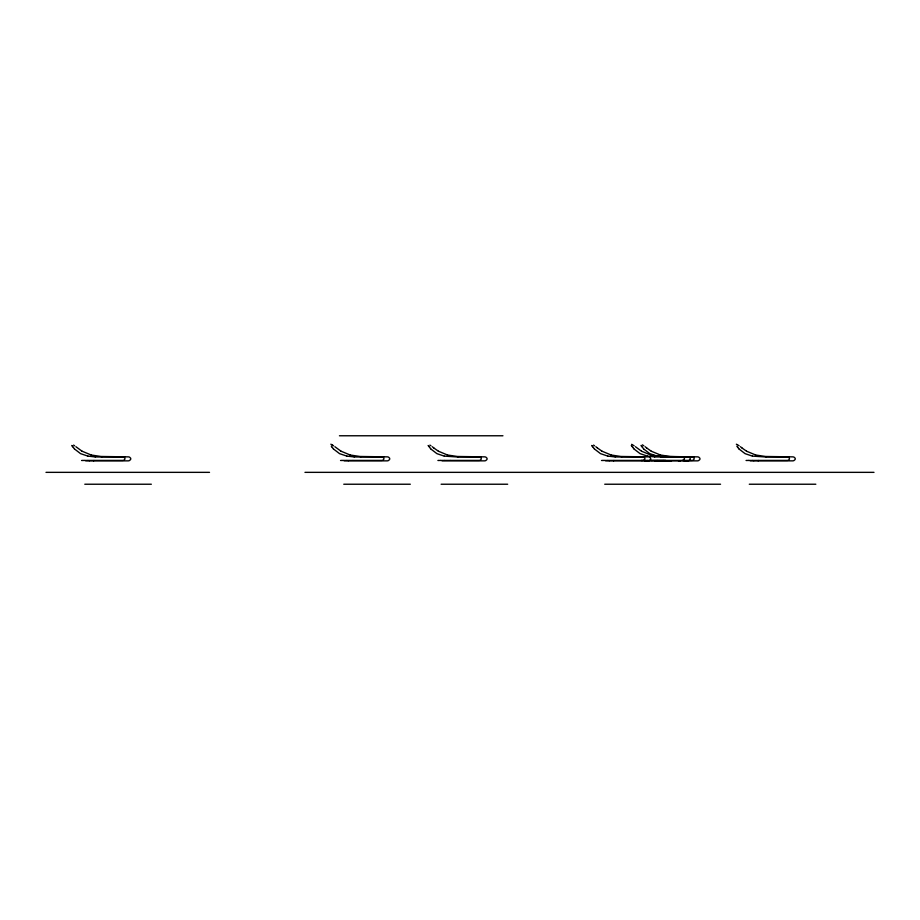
<?xml version="1.0" encoding="UTF-8"?>
<svg xmlns="http://www.w3.org/2000/svg" width="920" height="920" viewBox="0 0 920 920"><rect width="100%" height="100%" fill="white"/><g stroke="black" fill="none" stroke-linecap="round" stroke-linejoin="round"><path stroke-width="1.38" d="M81.57 460.494L82.328 460.471M340.538 460.494L341.297 460.471M437.897 460.494L438.656 460.471M601.507 460.494L602.266 460.471M641.067 460.494L641.827 460.471M650.773 460.494L651.532 460.471M746.062 460.494L746.821 460.471M82.535 460.471L83.973 460.448M341.504 460.471L342.941 460.448M438.863 460.471L440.312 460.448M602.473 460.471L603.922 460.448M642.033 460.471L643.482 460.448M651.74 460.471L653.188 460.448M747.029 460.471L748.477 460.448M84.099 460.448L87.86 460.437M343.068 460.448L346.828 460.437M440.427 460.448L444.187 460.437M604.037 460.448L607.798 460.437M643.597 460.448L647.358 460.437M748.592 460.448L752.353 460.437M657.064 460.437L647.53 460.437M88.021 460.437L93.863 460.425M346.99 460.437L352.831 460.425M444.36 460.437L450.19 460.425M613.801 460.425L607.959 460.437M663.067 460.425L657.236 460.437M758.356 460.425L752.525 460.437M339.445 435.769L502.941 435.769M94.093 460.425L122.682 460.425A2.748 2.633 10.5 0 0 123.935 460.138L124.786 459.322A1.495 1.426 10.5 0 0 124.763 458.034L123.855 457.217A2.783 2.656 10.5 0 0 122.59 456.929L101.775 457.01M353.05 460.425L381.639 460.425A2.748 2.633 10.5 0 0 382.904 460.138L383.755 459.322A1.495 1.426 10.5 0 0 383.732 458.034L382.823 457.217A2.783 2.656 10.5 0 0 381.558 456.929L360.743 457.01M450.421 460.425L479.009 460.425A2.748 2.633 10.5 0 0 480.263 460.138L481.125 459.322A1.495 1.426 10.5 0 0 481.091 458.034L480.182 457.217A2.783 2.656 10.5 0 0 478.917 456.929L458.102 457.01M614.031 460.425L642.62 460.425A2.748 2.633 10.5 0 0 643.873 460.138L644.736 459.322A1.495 1.426 10.5 0 0 644.702 458.034L643.793 457.217A2.783 2.656 10.5 0 0 642.528 456.929L621.713 457.01M653.591 460.425L691.886 460.425A2.748 2.633 10.5 0 0 693.139 460.138L694.002 459.322A1.495 1.426 10.5 0 0 693.967 458.034L693.059 457.217A2.783 2.656 10.5 0 0 691.794 456.929L670.979 457.01M663.297 460.425L665.62 460.425M678.454 460.862L680.306 460.862M683.894 460.862L686.193 460.862M758.586 460.425L787.175 460.425A2.748 2.633 10.5 0 0 788.428 460.138L789.291 459.322A1.495 1.426 10.5 0 0 789.256 458.034L788.348 457.217A2.783 2.656 10.5 0 0 787.083 456.929L766.268 457.01M46 472.351L209.507 472.351M304.968 472.351L874 472.351M84.79 484.23L151.34 484.23M343.758 484.23L410.308 484.23M441.117 484.23L507.667 484.23M604.727 484.23L720.544 484.23M749.282 484.23L815.833 484.23M661.273 457.01L682.088 456.929A2.783 2.656 10.5 0 1 683.353 457.205L684.261 458.034A1.495 1.426 10.5 0 1 684.296 459.322L683.433 460.138A2.748 2.633 10.5 0 1 682.18 460.414M671.531 460.862L662.918 460.851M758.137 460.851L753.928 460.828M662.848 460.851L658.639 460.828M758.206 460.851L792.522 460.862A3.22 3.047 -10.3 0 0 793.994 460.541L795.041 459.597A1.725 1.633 -10.3 0 0 795.087 458.114L794.086 457.183A3.185 3.013 -10.3 0 0 792.637 456.86L789.418 456.826M613.582 460.851L609.362 460.828M613.651 460.851L647.956 460.862A3.22 3.047 -10.3 0 0 649.428 460.541L650.474 459.597A1.725 1.633 -10.3 0 0 650.532 458.114L649.531 457.183A3.185 3.013 -10.3 0 0 648.082 456.86L644.862 456.826M93.713 460.851L128.018 460.862A3.22 3.047 -10.3 0 0 129.49 460.541L130.536 459.597A1.725 1.633 -10.3 0 0 130.582 458.114L129.593 457.183A3.185 3.013 -10.3 0 0 128.144 456.86L124.924 456.826M93.644 460.851L89.424 460.828M766.119 457.01L752.491 456.124M694.129 456.826L697.348 456.849A3.185 3.013 -10.3 0 1 698.797 457.171L699.786 458.125A1.725 1.633 -10.3 0 1 699.752 459.597L698.694 460.541A3.22 3.047 -10.3 0 1 697.233 460.862L648.933 460.828M670.829 457.01L657.202 456.124M661.123 457.01L654.752 456.941M621.563 457.01L615.192 456.941M481.252 456.826L484.472 456.849A3.185 3.013 -10.3 0 1 485.921 457.171L486.921 458.125A1.725 1.633 -10.3 0 1 486.875 459.597L485.817 460.541A3.22 3.047 -10.3 0 1 484.357 460.862L442.002 460.793M457.953 457.01L444.325 456.124M383.893 456.826L387.113 456.849A3.185 3.013 -10.3 0 1 388.562 457.171L389.551 458.125A1.725 1.633 -10.3 0 1 389.505 459.597L388.459 460.541A3.22 3.047 -10.3 0 1 386.986 460.862L348.392 460.828M360.594 457.01L354.211 456.941M101.626 457.01L95.243 456.941M789.291 456.826L765.497 456.469L755.734 455.02M693.99 456.826L685.504 456.768M684.296 456.826L660.502 456.469L650.739 455.02M644.724 456.826L620.931 456.469L611.179 455.02M481.125 456.826L457.332 456.469L447.568 455.02M383.755 456.826L359.961 456.469L350.198 455.02M124.786 456.826L100.993 456.469L91.241 455.02M753.687 460.828L750.168 460.793M648.692 460.828L644.678 460.782M658.398 460.828L654.879 460.793M609.12 460.828L605.601 460.793M348.151 460.828L344.149 460.782M89.182 460.828L85.663 460.793M654.66 456.929L647.496 456.124M615.101 456.929L607.936 456.124M354.119 456.929L346.966 456.124M95.151 456.929L87.998 456.124M752.33 456.09L745.085 453.652L738.932 448.925M657.041 456.09L649.796 453.652L643.644 448.925M647.335 456.09L640.09 453.652L633.938 448.925M607.763 456.09L600.53 453.652L594.377 448.925M444.164 456.09L436.919 453.652L430.767 448.925M346.794 456.09L339.549 453.652L333.408 448.925M87.826 456.09L80.58 453.652L74.439 448.925M660.445 455.02L670.208 456.469L687.643 456.849A3.185 3.013 -10.3 0 1 689.091 457.171L690.081 458.125A1.725 1.633 -10.3 0 1 690.046 459.597L688.988 460.541A3.22 3.047 -10.3 0 1 687.527 460.862M755.573 454.974L746.568 451.202M660.284 454.974L651.279 451.202M650.578 454.974L641.573 451.202M611.018 454.974L602.013 451.202M447.407 454.974L438.403 451.202M350.048 454.974L341.044 451.202M91.08 454.974L82.076 451.202M736.356 444.21L737.231 444.624M330.832 444.21L332.062 444.82M631.626 444.325L632.235 444.624M737.633 444.843L739.116 445.786M642.344 444.843L643.827 445.786M332.097 444.843L333.592 445.786M633.075 445.107L634.121 445.786M593.515 445.107L594.561 445.786M429.904 445.107L430.951 445.786M73.566 445.107L74.623 445.786M746.442 451.133L741.968 447.959M651.153 451.133L646.679 447.959M641.447 451.133L635.409 446.706M601.887 451.133L597.413 447.959M438.276 451.133L433.803 447.959M340.906 451.133L334.868 446.706M81.949 451.133L75.9 446.706M740.404 446.706L741.911 447.902M645.115 446.706L646.622 447.902M595.838 446.706L597.356 447.902M432.239 446.706L433.745 447.902M737.736 447.327L738.841 448.799M642.447 447.327L643.551 448.799M632.741 447.327L633.845 448.799M593.181 447.327L594.285 448.799M429.571 447.327L430.675 448.799M332.212 447.327L333.316 448.799M73.243 447.327L74.347 448.799M737.679 447.258L736.828 446.166M642.39 447.258L641.539 446.166M632.684 447.258L631.833 446.166M593.124 447.258L592.261 446.166M429.513 447.258L428.662 446.166M332.154 447.258L331.292 446.166M73.186 447.258L72.323 446.166M640.987 445.475L641.493 446.108M631.281 445.475L631.787 446.108M591.721 445.475L592.227 446.108M428.11 445.475L428.616 446.108M71.783 445.475L72.289 446.108"/></g></svg>
